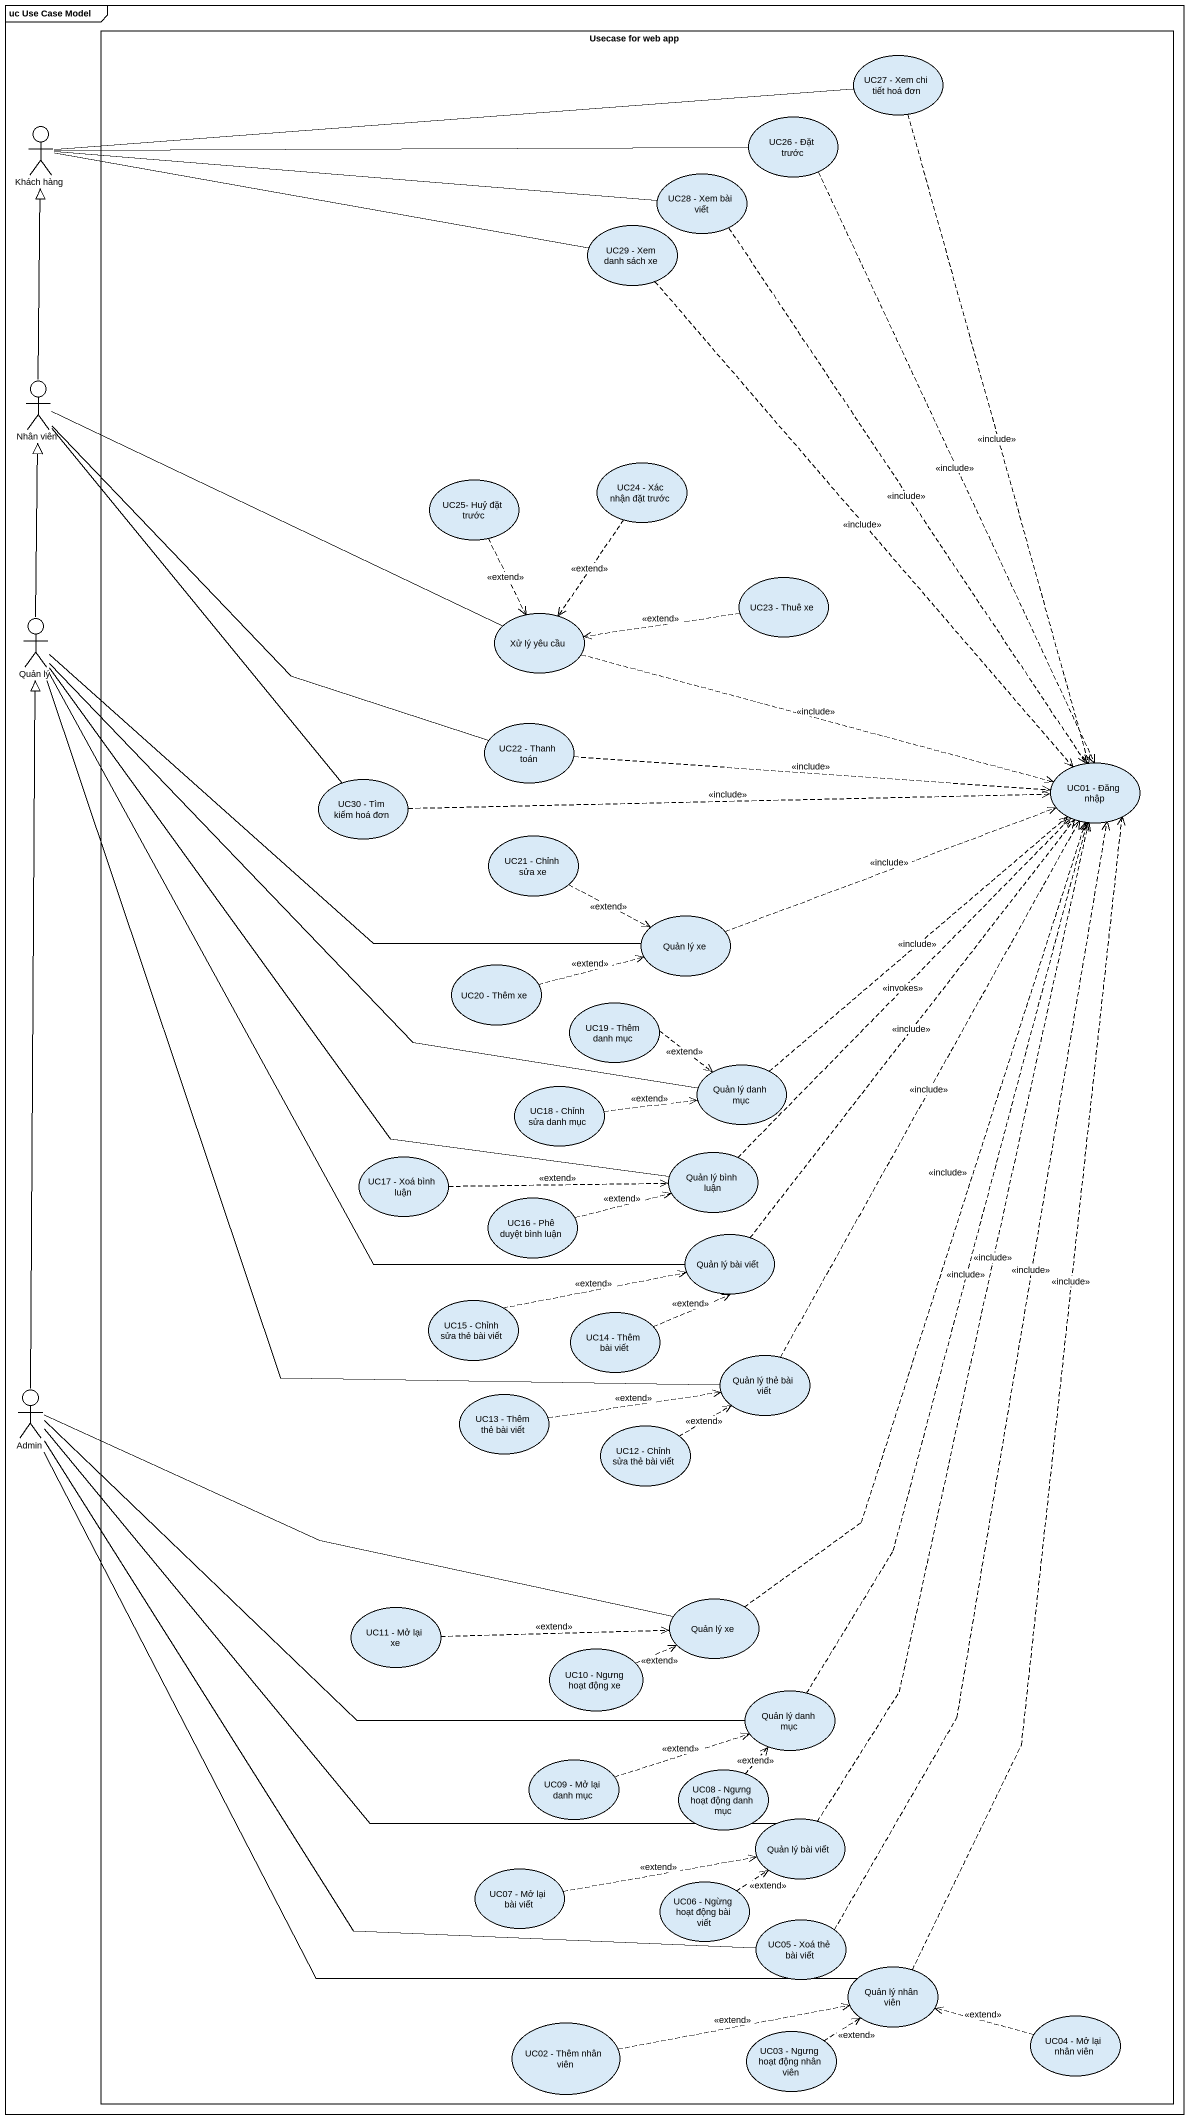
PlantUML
@startuml
mainframe uc Use Case Model
rectangle "Usecase for web app" as Usecase_for_web_app {
  usecase "UC27 - Xem chi tiết hoá đơn" as UC27_Xem_chi_tiết_hoá_đơn
  usecase "UC26 - Đặt trước" as UC26_Đặt_trước
  usecase "UC28 - Xem bài viết" as UC28_Xem_bài_viết
  usecase "UC29 - Xem danh sách xe" as UC29_Xem_danh_sách_xe
  usecase "UC24 - Xác nhận đặt trước" as UC24_Xác_nhận_đặt_trước
  usecase "UC25- Huỷ đặt trước" as UC25_Huỷ_đặt_trước
  usecase "UC23 - Thuê xe" as UC23_Thuê_xe
  usecase "Xử lý yêu cầu" as Xử_lý_yêu_cầu
  usecase "UC22 - Thanh toán" as UC22_Thanh_toán
  usecase "UC30 - Tìm kiếm hoá đơn" as UC30_Tìm_kiếm_hoá_đơn
  usecase "UC01 - Đăng nhập" as UC01_Đăng_nhập
  usecase "UC21 - Chỉnh sửa xe" as UC21_Chỉnh_sửa_xe
  usecase "Quản lý xe" as Quản_lý_xe
  usecase "UC20 - Thêm xe" as UC20_Thêm_xe
  usecase "UC19 - Thêm danh mục" as UC19_Thêm_danh_mục
  usecase "UC18 - Chỉnh sửa danh mục" as UC18_Chỉnh_sửa_danh_mục
  usecase "Quản lý danh mục" as Quản_lý_danh_mục
  usecase "UC17 - Xoá bình luận" as UC17_Xoá_bình_luận
  usecase "Quản lý bình luận" as Quản_lý_bình_luận
  usecase "UC16 - Phê duyệt bình luận" as UC16_Phê_duyệt_bình_luận
  usecase "Quản lý bài viết" as Quản_lý_bài_viết
  usecase "UC15 - Chỉnh sửa thẻ bài viết" as UC15_Chỉnh_sửa_thẻ_bài_viết
  usecase "UC14 - Thêm bài viết" as UC14_Thêm_bài_viết
  usecase "Quản lý thẻ bài viết" as Quản_lý_thẻ_bài_viết
  usecase "UC13 - Thêm thẻ bài viết" as UC13_Thêm_thẻ_bài_viết
  usecase "UC12 - Chỉnh sửa thẻ bài viết" as UC12_Chỉnh_sửa_thẻ_bài_viết
  usecase "Quản lý xe" as Quản_lý_xe_2
  usecase "UC11 - Mở lại xe" as UC11_Mở_lại_xe
  usecase "UC10 - Ngưng hoạt động xe" as UC10_Ngưng_hoạt_động_xe
  usecase "Quản lý danh mục" as Quản_lý_danh_mục_2
  usecase "UC09 - Mở lại danh mục" as UC09_Mở_lại_danh_mục
  usecase "UC08 - Ngưng hoạt động danh mục" as UC08_Ngưng_hoạt_động_danh
  usecase "Quản lý bài viết" as Quản_lý_bài_viết_2
  usecase "UC07 - Mở lại bài viết" as UC07_Mở_lại_bài_viết
  usecase "UC06 - Ngừng hoạt động bài viết" as UC06_Ngừng_hoạt_động_bài
  usecase "UC05 - Xoá thẻ bài viết" as UC05_Xoá_thẻ_bài_viết
  usecase "Quản lý nhân viên" as Quản_lý_nhân_viên
  usecase "UC02 - Thêm nhân viên" as UC02_Thêm_nhân_viên
  usecase "UC04 - Mở lại nhân viên" as UC04_Mở_lại_nhân_viên
  usecase "UC03 - Ngưng hoạt động nhân viên" as UC03_Ngưng_hoạt_động_nhân
}
actor "Khách hàng" as Khách_hàng
actor "Nhân viên" as Nhân_viên
actor "Quản lý" as Quản_lý
actor Admin
UC27_Xem_chi_tiết_hoá_đơn ..> UC01_Đăng_nhập : <<include>>
Khách_hàng -right- UC27_Xem_chi_tiết_hoá_đơn
Khách_hàng -right- UC26_Đặt_trước
Khách_hàng -right- UC28_Xem_bài_viết
Khách_hàng -right- UC29_Xem_danh_sách_xe
UC26_Đặt_trước ..> UC01_Đăng_nhập : <<include>>
UC28_Xem_bài_viết ..> UC01_Đăng_nhập : <<include>>
UC29_Xem_danh_sách_xe ..> UC01_Đăng_nhập : <<include>>
Nhân_viên -up-|> Khách_hàng
Nhân_viên -right- Xử_lý_yêu_cầu
Nhân_viên -- UC22_Thanh_toán
Nhân_viên -- UC30_Tìm_kiếm_hoá_đơn
UC24_Xác_nhận_đặt_trước ..> Xử_lý_yêu_cầu : <<extend>>
UC25_Huỷ_đặt_trước ..> Xử_lý_yêu_cầu : <<extend>>
UC23_Thuê_xe .left.> Xử_lý_yêu_cầu : <<extend>>
Quản_lý -up-|> Nhân_viên
Quản_lý -right- Quản_lý_xe
Quản_lý -- Quản_lý_danh_mục
Quản_lý -- Quản_lý_bình_luận
Quản_lý -- Quản_lý_bài_viết
Quản_lý -- Quản_lý_thẻ_bài_viết
Xử_lý_yêu_cầu .right.> UC01_Đăng_nhập : <<include>>
UC22_Thanh_toán .right.> UC01_Đăng_nhập : <<include>>
UC30_Tìm_kiếm_hoá_đơn .right.> UC01_Đăng_nhập : <<include>>
UC21_Chỉnh_sửa_xe .right.> Quản_lý_xe : <<extend>>
Quản_lý_xe .right.> UC01_Đăng_nhập : <<include>>
UC20_Thêm_xe .right.> Quản_lý_xe : <<extend>>
UC19_Thêm_danh_mục .right.> Quản_lý_danh_mục : <<extend>>
UC18_Chỉnh_sửa_danh_mục .right.> Quản_lý_danh_mục : <<extend>>
Quản_lý_danh_mục .up.> UC01_Đăng_nhập : <<include>>
UC17_Xoá_bình_luận .right.> Quản_lý_bình_luận : <<extend>>
Quản_lý_bình_luận .up.> UC01_Đăng_nhập : <<invokes>>
UC16_Phê_duyệt_bình_luận .right.> Quản_lý_bình_luận : <<extend>>
Quản_lý_bài_viết .up.> UC01_Đăng_nhập : <<include>>
UC15_Chỉnh_sửa_thẻ_bài_viết .right.> Quản_lý_bài_viết : <<extend>>
UC14_Thêm_bài_viết .up.> Quản_lý_bài_viết : <<extend>>
Quản_lý_thẻ_bài_viết .up.> UC01_Đăng_nhập : <<include>>
Admin -up-|> Quản_lý
Admin -right- Quản_lý_xe_2
Admin -right- Quản_lý_danh_mục_2
Admin -right- Quản_lý_bài_viết_2
Admin -- UC05_Xoá_thẻ_bài_viết
Admin -- Quản_lý_nhân_viên
UC13_Thêm_thẻ_bài_viết .right.> Quản_lý_thẻ_bài_viết : <<extend>>
UC12_Chỉnh_sửa_thẻ_bài_viết .right.> Quản_lý_thẻ_bài_viết : <<extend>>
Quản_lý_xe_2 .up.> UC01_Đăng_nhập : <<include>>
UC11_Mở_lại_xe .right.> Quản_lý_xe_2 : <<extend>>
UC10_Ngưng_hoạt_động_xe .right.> Quản_lý_xe_2 : <<extend>>
Quản_lý_danh_mục_2 .up.> UC01_Đăng_nhập : <<include>>
UC09_Mở_lại_danh_mục .right.> Quản_lý_danh_mục_2 : <<extend>>
UC08_Ngưng_hoạt_động_danh .up.> Quản_lý_danh_mục_2 : <<extend>>
Quản_lý_bài_viết_2 .up.> UC01_Đăng_nhập : <<include>>
UC07_Mở_lại_bài_viết .right.> Quản_lý_bài_viết_2 : <<extend>>
UC06_Ngừng_hoạt_động_bài .up.> Quản_lý_bài_viết_2 : <<extend>>
UC05_Xoá_thẻ_bài_viết .up.> UC01_Đăng_nhập : <<include>>
Quản_lý_nhân_viên .up.> UC01_Đăng_nhập : <<include>>
UC02_Thêm_nhân_viên .right.> Quản_lý_nhân_viên : <<extend>>
UC04_Mở_lại_nhân_viên .left.> Quản_lý_nhân_viên : <<extend>>
UC03_Ngưng_hoạt_động_nhân .up.> Quản_lý_nhân_viên : <<extend>>
@enduml
